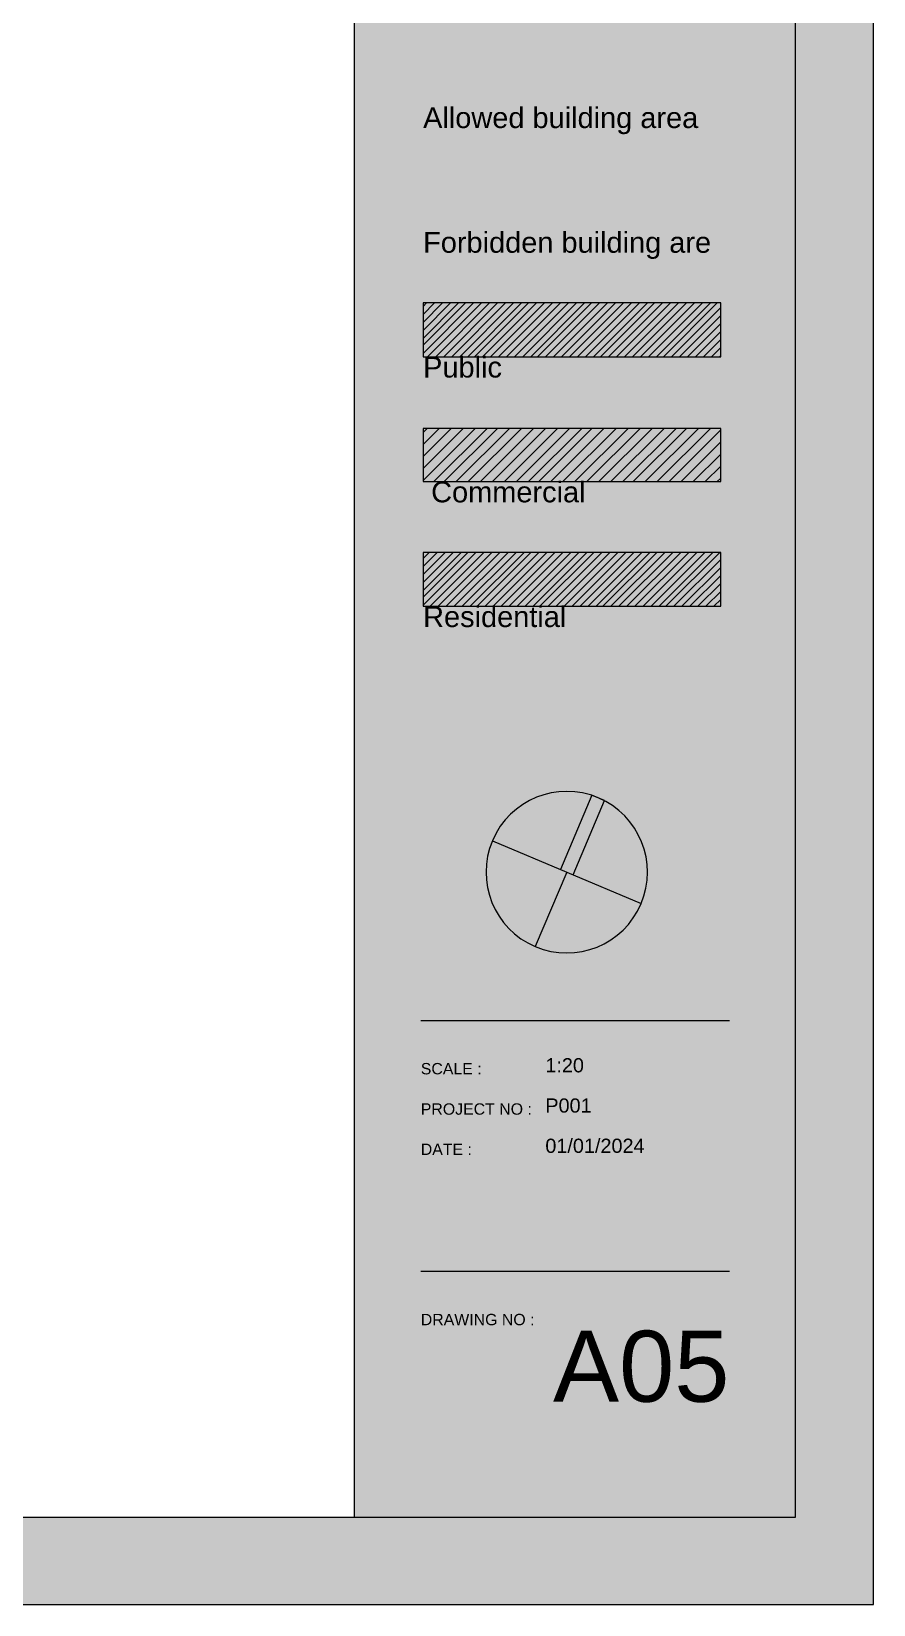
# Model space of a CAD drawing. Header units: metres. Extents: x 183920 to 185578, y 20757 to 21440.
# Drawn here: x 185483 to 185577.6, y 20757.1 to 20933.7 of the extents above; entities that cross this region are included whole.
import ezdxf

# ---------------------------------------------------------------- set-up
doc = ezdxf.new("R2010")
doc.units = ezdxf.units.M
for name, pattern in [('Commercial', [0]), ('Light Grey Page Line', [0]), ('Page Lines', [0]), ('Public', [0]), ('Residential', [0]), ('Style Grey Hatch  Line', [0])]:
    doc.linetypes.add(name, pattern=pattern)
for name, color, linetype, true_color in [('Imported blocks_1', 7, 'Continuous', 0xc57dd9), ('Page and Legend', 7, 'Continuous', 0xf890f8), ('Zoning', 7, 'Continuous', 0x47d2e2)]:
    doc.layers.add(name, color=color, linetype=linetype, true_color=true_color)
doc.styles.add('Sheet Number A3', font='', dxfattribs={"height": 0.0075})
doc.styles.add('Style_6', font='', dxfattribs={"height": 4.2})
doc.styles.add('Text M A3', font='', dxfattribs={"height": 0.0015})
doc.styles.add('Text S A3', font='', dxfattribs={"height": 0.0012})
doc.styles.get('Sheet Number A3').set_extended_font_data('arial')
doc.styles.get('Style_6').set_extended_font_data('arial')
doc.styles.get('Text M A3').set_extended_font_data('arial')
doc.styles.get('Text S A3').set_extended_font_data('arial')
pattern_1 = [(45, (0, 0), (-3.5355339, 3.5355339), []), (45, (0.9, 0), (-3.5355339, 3.5355339), []), (45, (1.8, 0), (-3.5355339, 3.5355339), []), (45, (2.7, 0), (-3.5355339, 3.5355339), []), (45, (3.6, 0), (-3.5355339, 3.5355339), []), (45, (4.5, 0), (-3.5355339, 3.5355339), []), (45, (5.4, 0), (-3.5355339, 3.5355339), []), (45, (6.3, 0), (-3.5355339, 3.5355339), [])]

# ---------------------------------------------------------------- blocks, each defined once
blk = doc.blocks.new('ScaledText_10')
at = {"layer": 'Imported blocks_1', "insert": (-163.00908, 31.16509), "char_height": 0.0015, "width": 0.0131587, "attachment_point": 1, "style": 'Text M A3'}
blk.add_mtext('P001', dxfattribs=at)
blk = doc.blocks.new('ScaledText_19')
at = {"layer": 'Imported blocks_1', "insert": (-163.73948, 34.14306), "char_height": 0.0075, "width": 0.0309091, "attachment_point": 3, "style": 'Sheet Number A3'}
blk.add_mtext('A05', dxfattribs=at)
blk = doc.blocks.new('ScaledText_25')
at = {"layer": 'Page and Legend', "insert": (185691.74, 20079.07), "char_height": 4.2, "width": 100.96, "attachment_point": 1, "style": 'Style_6'}
blk.add_mtext('Public', dxfattribs=at)
blk = doc.blocks.new('ScaledText_29')
at = {"layer": 'Imported blocks_1', "insert": (-162.88043, 31.17887), "char_height": 0.0012, "width": 0.0056115, "attachment_point": 1, "style": 'Text S A3'}
blk.add_mtext('DATE :', dxfattribs=at)
blk = doc.blocks.new('ScaledText_36')
at = {"layer": 'Page and Legend', "insert": (185691.74, 20079.07), "char_height": 4.2, "width": 100.96, "attachment_point": 1, "style": 'Style_6'}
blk.add_mtext(' Commercial', dxfattribs=at)
blk = doc.blocks.new('ScaledText_51')
at = {"layer": 'Imported blocks_1', "insert": (-162.88043, 31.21183), "char_height": 0.0012, "width": 0.0130288, "attachment_point": 1, "style": 'Text S A3'}
blk.add_mtext('DRAWING NO :', dxfattribs=at)
blk = doc.blocks.new('ScaledText_53')
at = {"layer": 'Page and Legend', "insert": (185691.74, 20079.07), "char_height": 4.2, "width": 68.4654, "attachment_point": 1, "style": 'Style_6'}
blk.add_mtext('Forbidden building are', dxfattribs=at)
blk = doc.blocks.new('ScaledText_59')
at = {"layer": 'Imported blocks_1', "insert": (-163.00908, 31.1573), "char_height": 0.0015, "width": 0.0131587, "attachment_point": 1, "style": 'Text M A3'}
blk.add_mtext('1:20', dxfattribs=at)
blk = doc.blocks.new('ScaledText_62')
at = {"layer": 'Page and Legend', "insert": (185691.74, 20079.07), "char_height": 4.2, "width": 90, "attachment_point": 1, "style": 'Style_6'}
blk.add_mtext('Allowed building area', dxfattribs=at)
blk = doc.blocks.new('ScaledText_66')
at = {"layer": 'Imported blocks_1', "insert": (-162.88043, 31.17108), "char_height": 0.0012, "width": 0.01295, "attachment_point": 1, "style": 'Text S A3'}
blk.add_mtext('PROJECT NO :', dxfattribs=at)
blk = doc.blocks.new('ScaledText_77')
at = {"layer": 'Imported blocks_1', "insert": (-162.88043, 31.16329), "char_height": 0.0012, "width": 0.0070212, "attachment_point": 1, "style": 'Text S A3'}
blk.add_mtext('SCALE :', dxfattribs=at)
blk = doc.blocks.new('A3  Title block minimal vertical')
at = {"layer": 'Imported blocks_1', "transparency": 33554483}
for points in [[(-0.20993, -0.1483), (-0.20053, -0.13906), (-0.20053, 0.13995), (0.15506, 0.13995), (0.15506, -0.13906), (-0.20053, -0.13906), (-0.20993, -0.1483), (0.20993, -0.1483), (0.20993, 0.1483), (-0.20993, 0.1483), (-0.20993, -0.1483)], [(0.18062, -0.06147), (0.18154, -0.0593), (0.182, -0.0595), (0.18218, -0.06129), (0.1828, -0.05984), (0.18309, -0.05996), (0.18217, -0.06213), (0.18188, -0.062), (0.18165, -0.05984), (0.18091, -0.06159), (0.18062, -0.06147)], [(0.17685, -0.07068), (0.17818, -0.07124), (0.1815, -0.06338), (0.18018, -0.06282), (0.17685, -0.07068)]]:
    blk.add_hatch(color=256, dxfattribs=at).paths.add_polyline_path(points, flags=0)
at = {"layer": 'Imported blocks_1', "linetype": 'Page Lines'}
blk.add_lwpolyline([(-0.20993, -0.1483), (0.20993, -0.1483), (0.20993, 0.1483), (-0.20993, 0.1483), (-0.20993, -0.1483)], close=True, dxfattribs=at)
at = {"layer": 'Imported blocks_1', "linetype": 'Light Grey Page Line'}
blk.add_lwpolyline([(-0.20053, -0.13906), (0.20169, -0.13906), (0.20169, 0.13995), (-0.20053, 0.13995), (-0.20053, -0.13906)], close=True, dxfattribs=at)
at = {"layer": 'Imported blocks_1', "linetype": 'Page Lines'}
for points in [[(0.15506, 0.13995), (0.15506, -0.13906)], [(0.16966, -0.06763), (0.18537, -0.07428)], [(0.17752, -0.07096), (0.17419, -0.07881)], [(0.16209, -0.08661), (0.1947, -0.08661)], [(0.16209, -0.11311), (0.1947, -0.11311)]]:
    blk.add_lwpolyline(points, dxfattribs=at)
blk.add_lwpolyline([(0.18537, -0.07428, 1), (0.16966, -0.06763, 1), (0.18537, -0.07428)], format="xyb", close=True, dxfattribs=at)
at = {"layer": 'Imported blocks_1', "linetype": 'Style Grey Hatch  Line'}
blk.add_lwpolyline([(0.17685, -0.07068), (0.17818, -0.07124), (0.1815, -0.06338), (0.18018, -0.06282), (0.17685, -0.07068)], close=True, dxfattribs=at)
blk = doc.blocks.new('ScaledText_109')
at = {"layer": 'Imported blocks_1', "insert": (-163.00908, 31.17289), "char_height": 0.0015, "width": 0.0131611, "attachment_point": 1, "style": 'Text M A3'}
blk.add_mtext('01/01/2024', dxfattribs=at)
blk = doc.blocks.new('ScaledText_112')
at = {"layer": 'Page and Legend', "insert": (185691.74, 20079.07), "char_height": 4.2, "width": 100.96, "attachment_point": 1, "style": 'Style_6'}
blk.add_mtext('Residential', dxfattribs=at)

msp = doc.modelspace()

# ---------------------------------------------------------------- hatches: boundary and pattern name
at = {"layer": 'Page and Legend', "transparency": 33554483}
for points in [[(185527.04, 20925.16), (185560.48, 20925.16), (185560.48, 20931.21), (185527.04, 20931.21), (185527.04, 20925.16)], [(185527.04, 20911.16), (185560.48, 20911.16), (185560.48, 20917.2), (185527.04, 20917.2), (185527.04, 20911.16)]]:
    msp.add_hatch(color=256, dxfattribs=at).paths.add_polyline_path(points, flags=0)
at = {"layer": 'Page and Legend'}
h = msp.add_hatch(dxfattribs=at)
h.set_pattern_fill('PATTERN_2', color=256, scale=10, style=0, pattern_type=2)
h.set_pattern_definition(pattern_1)
h.paths.add_polyline_path([(185527.04, 20897.15), (185560.48, 20897.15), (185560.48, 20903.2), (185527.04, 20903.2), (185527.04, 20897.15)], flags=0)
h = msp.add_hatch(dxfattribs=at)
h.set_pattern_fill('PATTERN_1', color=256, scale=15, style=0, pattern_type=2)
h.set_pattern_definition([(45, (0, 0), (-5.30330086, 5.30330086), []), (45, (1.35, 0), (-5.30330086, 5.30330086), []), (45, (2.7, 0), (-5.30330086, 5.30330086), []), (45, (4.05, 0), (-5.30330086, 5.30330086), []), (45, (5.4, 0), (-5.30330086, 5.30330086), []), (45, (6.75, 0), (-5.30330086, 5.30330086), []), (45, (8.1, 0), (-5.30330086, 5.30330086), []), (45, (9.45, 0), (-5.30330086, 5.30330086), [])])
h.paths.add_polyline_path([(185527.04, 20883.14), (185560.48, 20883.14), (185560.48, 20889.12), (185527.04, 20889.12), (185527.04, 20883.14)], flags=0)
h = msp.add_hatch(dxfattribs=at)
h.set_pattern_fill('PATTERN_3', color=256, scale=10, style=0, pattern_type=2)
h.set_pattern_definition(pattern_1)
h.paths.add_polyline_path([(185527.04, 20869.14), (185560.48, 20869.14), (185560.48, 20875.19), (185527.04, 20875.19), (185527.04, 20869.14)], flags=0)

# ---------------------------------------------------------------- linework, layer by layer
at = {"layer": 'Page and Legend', "linetype": 'Public'}
msp.add_lwpolyline([(185527.04, 20897.15), (185560.48, 20897.15), (185560.48, 20903.2), (185527.04, 20903.2), (185527.04, 20897.15)], close=True, dxfattribs=at)
at = {"layer": 'Page and Legend', "linetype": 'Commercial'}
msp.add_lwpolyline([(185527.04, 20883.14), (185560.48, 20883.14), (185560.48, 20889.12), (185527.04, 20889.12), (185527.04, 20883.14)], close=True, dxfattribs=at)
at = {"layer": 'Page and Legend', "linetype": 'Residential'}
msp.add_lwpolyline([(185527.04, 20869.14), (185560.48, 20869.14), (185560.48, 20875.19), (185527.04, 20875.19), (185527.04, 20869.14)], close=True, dxfattribs=at)

# ---------------------------------------------------------------- block references
at = {"layer": 'Imported blocks_1', "yscale": 1062.975773071686}
for name, p, xscale in [('ScaledText_77', (358664.73, -12307.95), 1062.975773071686), ('ScaledText_59', (358815.47, -12301.04), 1062.975773071686), ('ScaledText_10', (358815.47, -12313.84), 1062.975773071686), ('ScaledText_66', (358664.73, -12320.76), 1062.975773071686), ('ScaledText_29', (358664.73, -12333.56), 1062.975773071686), ('ScaledText_109', (358815.47, -12326.65), 1062.975773071686), ('ScaledText_51', (358664.73, -12387.71), 1062.975773071686), ('ScaledText_19', (359612.54, -15505.43), 1062.97577307287)]:
    msp.add_blockref(name, p, dxfattribs=dict(at, xscale=xscale))
at = {"layer": 'Page and Legend', "yscale": 0.5541007879359146}
for name, p, xscale in [('ScaledText_62', (82635.1, 9799.33), 0.5541007879359464), ('ScaledText_53', (82635.1, 9785.33), 0.5541007879359146), ('ScaledText_25', (82635.1, 9771.32), 0.5541007879356705), ('ScaledText_36', (82635.1, 9757.31), 0.5541007879356705), ('ScaledText_112', (82635.1, 9743.31), 0.5541007879356705)]:
    msp.add_blockref(name, p, dxfattribs=dict(at, xscale=xscale))
at = {"layer": 'Zoning', "xscale": 1062.975773071686, "yscale": 1062.975773071686}
msp.add_blockref('A3  Title block minimal vertical', (185354.48, 20914.72), dxfattribs=at)

doc.saveas('drawing.dxf')
